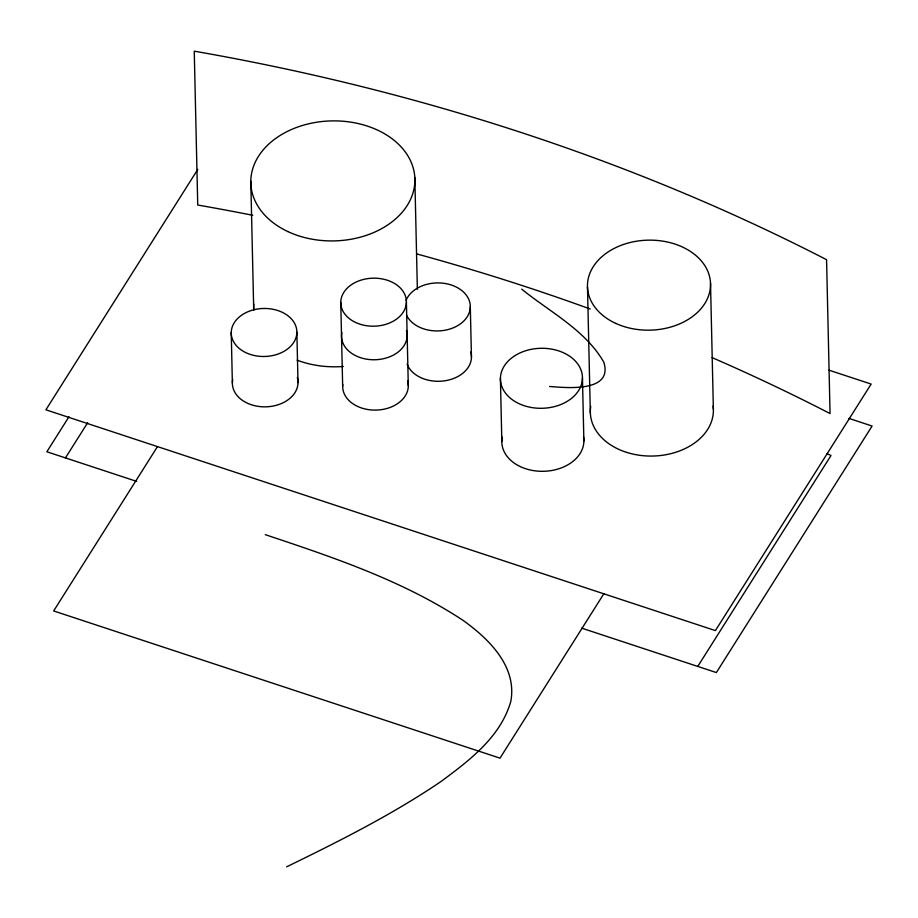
<?xml version="1.0" encoding="UTF-8"?>
<svg xmlns="http://www.w3.org/2000/svg" width="918" height="918" viewBox="0 0 918 918"><rect width="100%" height="100%" fill="white"/><g stroke="black" fill="none" stroke-linecap="round" stroke-linejoin="round"><path stroke-width="1.38" d="M197.818 169.325L45.9 409.807L715.409 630.597L871.148 384.068L828.965 370.161M68.988 416.726L46.852 451.771L136.667 481.388M65.453 457.898L87.658 422.75M157.483 446.607L53.657 610.952L500 758.153L603.826 593.797M697.76 666.422L831.008 455.512L827.141 453.71M286.646 866.833C339.408 841.083 392.101 814.679 440.789 781.666C469.339 760.54 500.666 737.062 510.833 701.283C517.144 666.514 489.133 639.158 463.441 620.625C402.933 580.658 333.521 557.444 265.233 534.643M549.607 386.478C566.44 387.775 613.511 392.663 603.769 362.094C585.191 329.872 549.779 311.971 521.699 289.136M848.966 418.401L872.1 426.032L716.361 672.561L581.645 628.13M710.521 283.364L713.378 409.244M587.486 286.967L590.343 412.848M582.448 378.067A41.023 30.007 -1.3 0 1 520.667 404.39A41.023 30.007 -1.3 0 1 521.172 352.409A41.023 30.007 -1.3 0 1 582.448 378.067L583.882 441.076M500.402 378.503L501.836 441.524M470.303 306.75L471.45 357.102M414.821 177.53L417.357 289.273M406.399 301.999A32.819 24.006 -1.3 0 1 356.964 323.067A32.819 24.006 -1.3 0 1 357.366 281.482A32.819 24.006 -1.3 0 1 406.399 301.999L408.303 385.927M340.762 302.355L342.666 386.283M296.87 332.305A32.819 24.006 -1.3 0 1 247.435 353.361A32.819 24.006 -1.3 0 1 247.837 311.776A32.819 24.006 -1.3 0 1 296.87 332.305L298.006 382.657M250.798 181.259L253.724 310.158A82.058 60.014 -1.3 0 1 253.793 304.145M231.233 332.649L232.369 383.013M470.75 352.007A32.819 24.006 -1.3 0 1 446.527 380.5A32.819 24.006 -1.3 0 1 407.076 364.216M406.066 300.335A32.819 24.006 -1.3 0 1 456.074 286.944A32.819 24.006 -1.3 0 1 457.6 325.695A32.819 24.006 -1.3 0 1 406.663 315.482M343.298 366.466A82.058 60.014 -1.3 0 1 297.122 360.166M252.76 215.282A1869.082 1366.959 -1.3 0 0 197.737 205.024L194.249 51.167A1869.082 1366.959 -1.3 0 1 826.567 259.691L830.056 413.548A1869.082 1366.959 -1.3 0 0 712.081 357.607M417.013 253.988A1869.082 1366.959 -1.3 0 1 590.228 309.022M406.456 330.469A32.819 24.006 -1.3 0 1 375.278 359.741A32.819 24.006 -1.3 0 1 341.886 332.511M713.102 406.043A61.54 45.005 -1.3 0 1 651.229 456.062A61.54 45.005 -1.3 0 1 590.744 406.433M297.306 377.55A32.819 24.006 -1.3 0 1 266.128 406.823A32.819 24.006 -1.3 0 1 232.736 379.593M407.603 380.832A32.819 24.006 -1.3 0 1 377.596 410.036A32.819 24.006 -1.3 0 1 342.77 384.562M583.504 436.807A41.023 30.007 -1.3 0 1 542.572 471.313A41.023 30.007 -1.3 0 1 502.295 437.243M287.736 231.52A82.058 60.014 -1.3 0 0 414.752 183.554A82.058 60.014 -1.3 0 0 296.044 127.648A82.058 60.014 -1.3 0 0 287.736 231.52M615.829 323.423A61.54 45.005 -1.3 0 0 710.475 286.577A61.54 45.005 -1.3 0 0 620.706 245.485A61.54 45.005 -1.3 0 0 615.829 323.423"/></g></svg>
